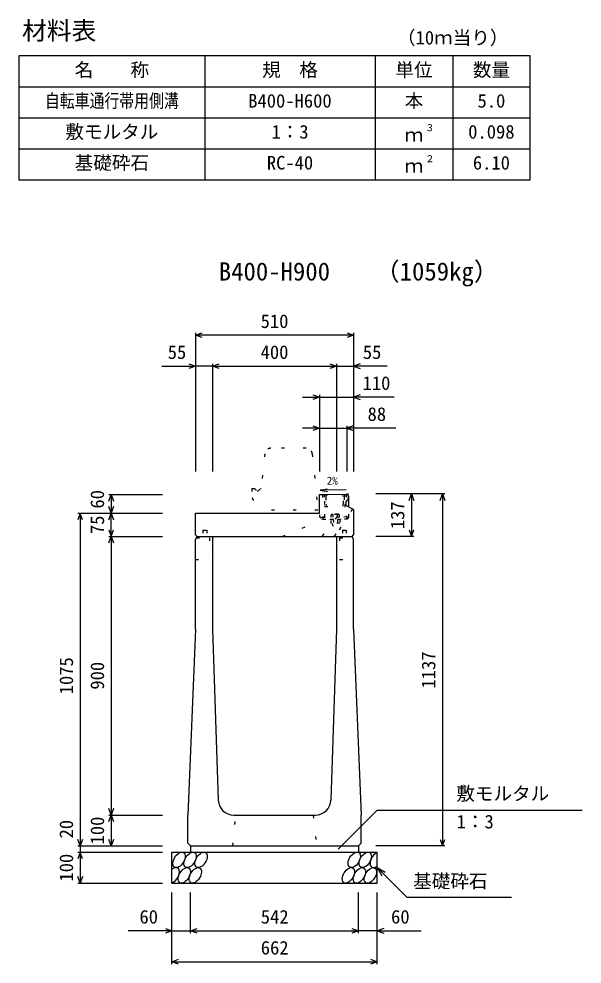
# Model space of a CAD drawing. Units: millimetres, scale not verified. Extents: x -12600 to 12600, y -5940 to 5940.
# Drawn here: x 7875 to 9692, y -440 to 2613 of the extents above; entities that cross this region are included whole.
import ezdxf
from ezdxf.enums import TextEntityAlignment as Align

# ---------------------------------------------------------------- set-up
doc = ezdxf.new("R2010")
doc.units = ezdxf.units.MM
doc.header["$LTSCALE"] = 40
doc.linetypes.add('DOTTED', pattern=[1.75, 0.25, -1.5])
for name, color, linetype, lineweight in [('0-0_DIM', 7, 'Continuous', 25), ('0-2_HATCH', 6, 'Continuous', 25), ('0-3_HYO', 3, 'Continuous', 25), ('0-4_HYO2', 4, 'Continuous', 25), ('0-5_OUTLINE', 3, 'Continuous', 25), ('0-6_OUTLINE2', 4, 'DOTTED', 25), ('0-7_TXT', 7, 'Continuous', 25)]:
    doc.layers.add(name, color=color, linetype=linetype, lineweight=lineweight)
doc.styles.add('ＭＳ ゴシック', font='')
doc.styles.get('ＭＳ ゴシック').set_extended_font_data('MS Gothic')

msp = doc.modelspace()

# ---------------------------------------------------------------- linework, layer by layer
at = {"layer": '0-0_DIM'}
for p, q in [((8445, 1598.96), (8445, 1151.46)), ((8955, 1591.46), (8445, 1591.46)), ((8955, 1598.96), (8955, 1151.46)), ((8500, 1498.96), (8500, 1151.46)), ((8900, 1498.96), (8900, 1151.46)), ((8336.62, 1491.46), (8445, 1491.46)), ((8500, 1491.46), (8445, 1491.46)), ((8500, 1491.46), (8900, 1491.46)), ((8900, 1491.46), (8955, 1491.46)), ((9063.38, 1491.46), (8955, 1491.46)), ((8790, 1391.46), (8845, 1391.46)), ((8845, 1398.96), (8845, 1151.46)), ((8845, 1391.46), (8955, 1391.46)), ((9086.52, 1391.46), (8955, 1391.46)), ((8845, 1291.46), (8790, 1291.46)), ((8845, 1291.46), (8933, 1291.46)), ((8933, 1298.96), (8933, 1151.46)), ((9091.78, 1291.46), (8933, 1291.46)), ((8165.5, 1076.46), (8338, 1076.46)), ((8173, 1076.46), (8173, 1016.46)), ((9249.5, 1078.46), (9027, 1078.46)), ((9142, 1078.46), (9142, 941.46)), ((9242, 1078.46), (9242, -58.54)), ((8065.5, 1016.46), (8338, 1016.46)), ((8073, 1016.46), (8073, -58.54)), ((8173, 941.46), (8173, 1016.46)), ((8165.5, 941.46), (8338, 941.46)), ((8173, 941.46), (8173, 41.46)), ((9149.5, 941.46), (9027, 941.46)), ((8165.5, 41.46), (8338, 41.46)), ((8173, 41.46), (8173, -58.54)), ((8904.77, -69.35), (9031, 56.89)), ((9031, 56.89), (9692.46, 56.89)), ((8065.5, -58.54), (8338, -58.54)), ((8073, -58.54), (8073, -78.54)), ((9249.5, -58.54), (9027, -58.54)), ((8065.5, -78.54), (8338, -78.54)), ((8073, -78.54), (8073, -178.54)), ((9031, -128.54), (9126.76, -224.29)), ((9031, -128.54), (9056.98, -143.54)), ((9031, -128.54), (9046, -154.52)), ((8065.5, -178.54), (8338, -178.54)), ((8369, -439.9), (8369, -208.54)), ((8429, -339.9), (8429, -208.54)), ((8971, -339.9), (8971, -208.54)), ((9031, -439.9), (9031, -208.54)), ((9126.76, -224.29), (9464.31, -224.29)), ((8369, -332.4), (8227.21, -332.4)), ((8369, -332.4), (8429, -332.4)), ((8429, -332.4), (8971, -332.4)), ((9031, -332.4), (8971, -332.4)), ((9031, -332.4), (9172.79, -332.4)), ((8369, -432.4), (9031, -432.4))]:
    msp.add_line(p, q, dxfattribs=at)
for points in [[(8466.14, 1583.77), (8445, 1591.46), (8466.14, 1599.16)], [(8933.86, 1599.16), (8955, 1591.46), (8933.86, 1583.77)], [(8423.86, 1499.16), (8445, 1491.46), (8423.86, 1483.77)], [(8521.14, 1483.77), (8500, 1491.46), (8521.14, 1499.16)], [(8878.86, 1499.16), (8900, 1491.46), (8878.86, 1483.77)], [(8976.14, 1499.16), (8955, 1491.46), (8976.14, 1483.77)], [(8823.86, 1399.16), (8845, 1391.46), (8823.86, 1383.77)], [(8976.14, 1399.16), (8955, 1391.46), (8976.14, 1383.77)], [(8823.86, 1299.16), (8845, 1291.46), (8823.86, 1283.77)], [(8954.14, 1299.16), (8933, 1291.46), (8954.14, 1283.77)], [(8165.3, 1055.32), (8173, 1076.46), (8180.7, 1055.32)], [(9134.3, 1057.32), (9142, 1078.46), (9149.7, 1057.32)], [(9234.3, 1057.32), (9242, 1078.46), (9249.7, 1057.32)], [(8080.7, 995.32), (8073, 1016.46), (8065.3, 995.32)], [(8180.7, 1037.61), (8173, 1016.46), (8165.3, 1037.61)], [(8165.3, 995.32), (8173, 1016.46), (8180.7, 995.32)], [(8165.3, 962.61), (8173, 941.46), (8180.7, 962.61)], [(9134.3, 962.61), (9142, 941.46), (9149.7, 962.61)], [(8165.3, 920.32), (8173, 941.46), (8180.7, 920.32)], [(8180.7, 62.61), (8173, 41.46), (8165.3, 62.61)], [(8165.3, 20.32), (8173, 41.46), (8180.7, 20.32)], [(8080.7, -37.39), (8073, -58.54), (8065.3, -37.39)], [(8180.7, -37.39), (8173, -58.54), (8165.3, -37.39)], [(9234.3, -37.39), (9242, -58.54), (9249.7, -37.39)], [(8080.7, -99.68), (8073, -78.54), (8065.3, -99.68)], [(8080.7, -157.39), (8073, -178.54), (8065.3, -157.39)], [(8347.86, -324.71), (8369, -332.4), (8347.86, -340.1)], [(8450.14, -340.1), (8429, -332.4), (8450.14, -324.71)], [(8949.86, -324.71), (8971, -332.4), (8949.86, -340.1)], [(9052.14, -324.71), (9031, -332.4), (9052.14, -340.1)], [(8390.14, -440.1), (8369, -432.4), (8390.14, -424.71)], [(9009.86, -424.71), (9031, -432.4), (9009.86, -440.1)]]:
    msp.add_lwpolyline(points, dxfattribs=at)
at = {"layer": '0-2_HATCH', "linetype": 'DOTTED'}
for p, q in [((8933.93, 998.28), (8932.28, 1078.26)), ((8862.32, 1002.81), (8861.46, 1044.8)), ((8861.6, 1037.8), (8926.59, 1039.14)), ((8926.44, 1046.14), (8927.31, 1004.15)), ((8885.5, 1012.66), (8883.04, 1010.74)), ((8883.19, 1003.24), (8883.04, 1010.74)), ((8883.43, 1011.09), (8885.5, 1012.66)), ((8906.74, 1013.1), (8885.5, 1012.66)), ((8889.44, 1003.37), (8889.28, 1010.87)), ((8903.19, 1003.65), (8903.03, 1011.15)), ((8908.87, 1011.61), (8906.74, 1013.1)), ((8909.43, 1003.78), (8909.28, 1011.28)), ((8939.82, 1003.4), (8939.14, 1036.65)), ((8855.84, 1001.68), (8846.84, 1001.49)), ((8933.8, 1004.28), (8855.82, 1002.68)), ((8879.94, 997.17), (8912.93, 997.85)), ((8882.87, 983.23), (8882.61, 995.73)), ((8910.58, 983.8), (8882.87, 983.23)), ((8909.43, 1003.78), (8883.19, 1003.24)), ((8889.54, 995.87), (8889.8, 983.37)), ((8903.39, 996.15), (8903.65, 983.66)), ((8910.32, 996.3), (8910.58, 983.8)), ((8912.93, 997.85), (8912.96, 996.35)), ((8933.82, 1003.28), (8939.82, 1003.4))]:
    msp.add_line(p, q, dxfattribs=at)
at = {"layer": '0-2_HATCH'}
msp.add_line((8938.6, 1063.02), (8939.14, 1036.65), dxfattribs=at)
at = {"layer": '0-2_HATCH', "linetype": 'DOTTED'}
for points in [[(8846.84, 1001.49), (8845.3, 1076.48), (8854.3, 1076.66)], [(8854.3, 1076.66), (8855.94, 996.68), (8933.93, 998.28)], [(8861.46, 1044.8), (8862.46, 1044.82), (8861.96, 1068.82), (8860.96, 1068.8), (8860.82, 1075.79), (8925.8, 1077.13)], [(8865.82, 1075.9), (8865.96, 1068.9), (8864.96, 1068.88), (8865.45, 1044.88), (8866.45, 1044.9), (8866.6, 1037.91)], [(8921.59, 1039.04), (8921.44, 1046.04), (8922.44, 1046.06), (8921.95, 1070.05), (8920.95, 1070.03), (8920.81, 1077.03)], [(8925.8, 1077.13), (8925.95, 1070.13), (8924.95, 1070.11), (8925.44, 1046.12), (8926.44, 1046.14)], [(8938.6, 1063.02), (8938.28, 1078.39), (8932.28, 1078.26)], [(8912.96, 996.35), (8879.97, 995.67), (8879.94, 997.17)]]:
    msp.add_lwpolyline(points, dxfattribs=at)
for centre, radius, start, end in [((8886.23, 1007.52), 4.53, 47.57461, 134.78335), ((8896.53, 992.73), 19.53, 70.56972, 111.78823), ((8906.22, 1007.93), 4.53, 47.57461, 134.78335), ((8896.72, 983.51), 11, 181.1783, 1.1783)]:
    msp.add_arc(centre, radius, start, end, dxfattribs=at)
at = {"layer": '0-2_HATCH'}
for centre in [(8391.89, -103.54), (8427.37, -103.54), (8462.84, -103.54), (8957.05, -103.54), (8992.52, -103.54), (8408.77, -153.54), (8444.25, -153.54), (8938.45, -153.54), (8973.93, -153.54), (9009.41, -153.54)]:
    msp.add_ellipse(centre, major_axis=(14.54, 23.54), ratio=0.5792, dxfattribs=at)
for centre, start_param, end_param in [((9028, -103.54), 0.6666252, 4.1103269), ((8373.3, -153.54), 3.7419964, 7.318141)]:
    msp.add_ellipse(centre, major_axis=(14.54, 23.54), ratio=0.5792, start_param=start_param, end_param=end_param, dxfattribs=at)
at = {"layer": '0-3_HYO'}
for p, q in [((8475, 2493.36), (8475, 2093.36)), ((9025, 2493.36), (9025, 2093.36)), ((9275, 2493.36), (9275, 2093.36)), ((7875, 2393.36), (9525, 2393.36))]:
    msp.add_line(p, q, dxfattribs=at)
msp.add_lwpolyline([(7875, 2093.36), (9525, 2093.36), (9525, 2493.36), (7875, 2493.36)], close=True, dxfattribs=at)
at = {"layer": '0-4_HYO2'}
for p, q in [((7875, 2293.36), (9525, 2293.36)), ((7875, 2193.36), (9525, 2193.36))]:
    msp.add_line(p, q, dxfattribs=at)
at = {"layer": '0-5_OUTLINE', "linetype": 'DOTTED'}
for p, q in [((8801.9, 1226.46), (8688.1, 1226.46)), ((8668.19, 1208.41), (8657, 1096.46)), ((8821.8, 1208.45), (8840, 1026.46)), ((8627, 1096.46), (8627, 1066.46)), ((8627, 1096.46), (8635, 1096.46)), ((8627, 1066.46), (8650, 1026.46)), ((8840, 1026.46), (8650, 1026.46))]:
    msp.add_line(p, q, dxfattribs=at)
at = {"layer": '0-5_OUTLINE'}
for p, q in [((8845, 1076.46), (8933, 1078.28)), ((8845, 1016.46), (8845, 1076.46)), ((8933, 1078.28), (8939, 1072.4)), ((8939, 1072.4), (8939, 1063.47)), ((8955, 1028.4), (8930, 1041.4)), ((8955, 1028.4), (8955, 946.46)), ((8450, 941.46), (8445, 946.46)), ((8445, 931.46), (8450, 941.46)), ((8445, 641.46), (8445, 931.46)), ((8450, 941.46), (8950, 941.46)), ((8500, 941.46), (8500, 641.46)), ((8900, 941.46), (8900, 641.46)), ((8950, 941.46), (8955, 946.46)), ((8955, 931.46), (8950, 941.46)), ((8955, 641.46), (8955, 931.46)), ((8445, 641.46), (8420, 41.46)), ((8500, 641.46), (8518.39, 89.8)), ((8900, 641.46), (8881.61, 89.8)), ((8955, 641.46), (8980, 41.46)), ((8420, -49.54), (8420, 41.46)), ((8568.36, 41.46), (8831.64, 41.46)), ((8980, -49.54), (8980, 41.46)), ((8429, -58.54), (8420, -49.54)), ((8429, -58.54), (8429, -78.54)), ((8971, -58.54), (8971, -78.54)), ((8369, -78.54), (9031, -78.54)), ((8369, -178.54), (8369, -78.54)), ((9031, -178.54), (9031, -78.54)), ((8369, -178.54), (9031, -178.54))]:
    msp.add_line(p, q, dxfattribs=at)
at = {"layer": '0-5_OUTLINE', "linetype": 'DOTTED'}
msp.add_lwpolyline([(8635, 1096.46), (8645, 1086.46), (8655, 1096.46), (8657, 1096.46)], dxfattribs=at)
at = {"layer": '0-5_OUTLINE'}
for points in [[(8939, 1063.47), (8930, 1053.47), (8930, 1041.4)], [(8445, 946.46), (8445, 1016.46), (8845, 1016.46)], [(8429, -58.54), (8971, -58.54), (8980, -49.54)]]:
    msp.add_lwpolyline(points, dxfattribs=at)
at = {"layer": '0-5_OUTLINE', "linetype": 'DOTTED'}
for centre, start, end in [((8688.1, 1206.46), 90, 174.40835), ((8801.9, 1206.46), 4.08463, 90)]:
    msp.add_arc(centre, 20, start, end, dxfattribs=at)
at = {"layer": '0-5_OUTLINE'}
for centre, start, end in [((8568.36, 91.46), 181.90915, 270), ((8831.64, 91.46), 270, 358.09085)]:
    msp.add_arc(centre, 50, start, end, dxfattribs=at)
at = {"layer": '0-6_OUTLINE2'}
for p, q in [((8853.79, 941.46), (8930, 1041.4)), ((8951.33, 1030.31), (8894.19, 941.46)), ((8724.57, 941.46), (8855.94, 996.68)), ((8892.8, 941.46), (8939.81, 1003.4)), ((8469, 961.96), (8481, 961.96)), ((8469, 961.96), (8469, 936.96)), ((8481, 961.96), (8481, 936.96)), ((8919, 961.96), (8931, 961.96)), ((8919, 961.96), (8919, 936.96)), ((8931, 961.96), (8931, 936.96)), ((8447.75, 936.96), (8490, 936.96)), ((8490, 936.96), (8490, 866.46)), ((8910, 936.96), (8952.25, 936.96)), ((8910, 936.96), (8910, 866.46)), ((8445, 866.46), (8490, 866.46)), ((8910, 866.46), (8955, 866.46)), ((8565, -58.54), (8575, 41.46)), ((8825, 41.46), (8835, -58.54))]:
    msp.add_line(p, q, dxfattribs=at)
at = {"layer": '0-7_TXT'}
msp.add_line((8846.72, 1090.4), (8870.44, 1086.72), dxfattribs=at)
msp.add_lwpolyline([(8931.28, 1092.14), (8846.72, 1090.4), (8870.26, 1095.05)], dxfattribs=at)

# ---------------------------------------------------------------- texts
at = {"layer": '0-0_DIM', "style": 'ＭＳ ゴシック'}
for s, p in [('510', (8655, 1601.46)), ('55', (8355.16, 1501.46)), ('400', (8655, 1501.46)), ('55', (8984.84, 1501.46)), ('110', (8984.02, 1401.46)), ('88', (9000.19, 1301.46)), ('敷モルタル', (9286.6, 75.62)), ('1：3', (9287.6, -15.07)), ('基礎砕石', (9147.32, -207.12)), ('60', (8264, -322.4)), ('542', (8655.53, -322.4)), ('60', (9076, -322.4)), ('662', (8655.53, -422.4))]:
    msp.add_text(s, height=43.99, dxfattribs=at).set_placement(p, align=Align.BOTTOM_LEFT)
for s, p in [('60', (8163, 1031.46)), ('137', (9132, 964.96)), ('75', (8163, 948.96)), ('1137', (9232, 449.96)), ('1075', (8063, 431.46)), ('900', (8163, 446.46)), ('100', (8163, -53.54)), ('20', (8063, -34.22)), ('100', (8063, -173.54))]:
    msp.add_text(s, height=43.99, rotation=90, dxfattribs=at).set_placement(p, align=Align.BOTTOM_LEFT)
at = {"layer": '0-7_TXT', "style": 'ＭＳ ゴシック'}
for s, height, p in [('材料表', 58.65, (7885, 2528.36)), ('（10ｍ当り）', 43.99, (9095, 2517.36)), ('名\u3000\u3000称', 43.99, (8055, 2413.36)), ('規\u3000格', 43.99, (8660, 2413.36)), ('単位', 43.99, (9090, 2413.36)), ('数量', 43.99, (9340, 2413.36)), ('B400-H600', 43.99, (8615, 2313.36)), ('本', 43.99, (9120, 2313.36)), ('5.0', 43.99, (9355, 2313.36)), ('敷モルタル', 43.99, (8025, 2213.36)), ('1：3', 43.99, (8690, 2213.36)), ('３', 21.99, (9185.54, 2243.73)), ('0.098', 43.99, (9325, 2213.36)), ('ｍ', 43.99, (9120, 2203.36)), ('基礎砕石', 43.99, (8055, 2113.36)), ('RC-40', 43.99, (8675, 2113.36)), ('２', 21.99, (9185.54, 2143.73)), ('6.10', 43.99, (9340, 2113.36)), ('ｍ', 43.99, (9120, 2103.36)), ('（1059kg）', 58.65, (9023.7, 1750.44)), ('B400-H900', 58.65, (8520, 1750.44)), ('2%', 26.39, (8868.18, 1100.21))]:
    msp.add_text(s, height=height, dxfattribs=at).set_placement(p, align=Align.BOTTOM_LEFT)
at = {"layer": '0-7_TXT', "style": 'ＭＳ ゴシック', "width": 0.8}
msp.add_text('自転車通行帯用側溝', height=43.99, dxfattribs=at).set_placement((7959, 2313.36), align=Align.BOTTOM_LEFT)

doc.saveas('drawing.dxf')
